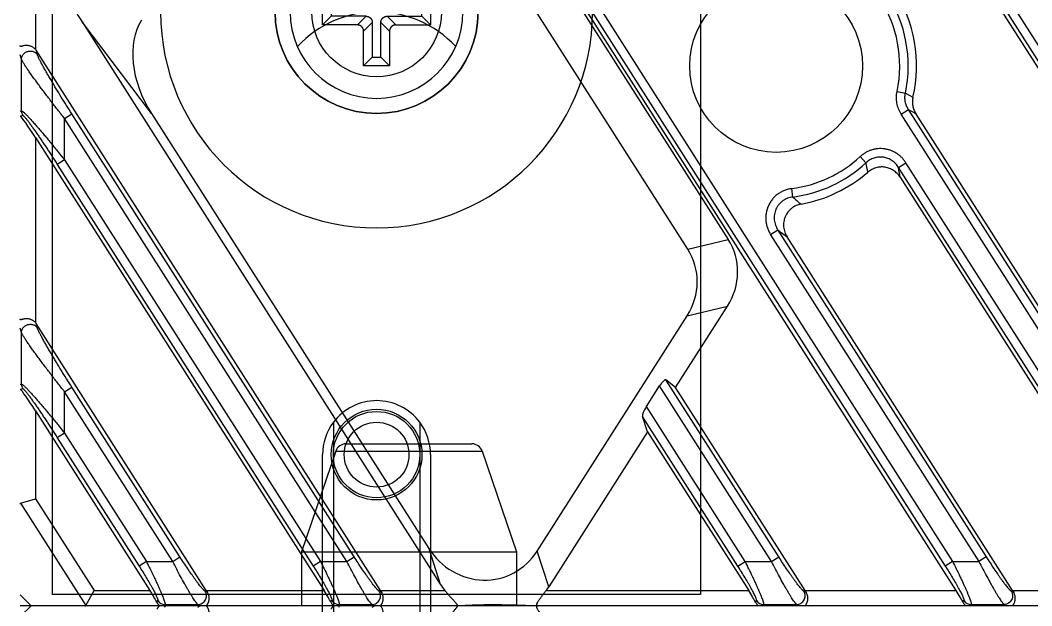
# Model space of a CAD drawing. Header units: millimetres. Extents: x 562 to 17351, y 2396 to 6995.
# Drawn here: x 14538.82 to 14585.65, y 5218.72 to 5245.84 of the extents above; entities that cross this region are included whole.
import ezdxf

# ---------------------------------------------------------------- set-up
doc = ezdxf.new("R2010")
doc.units = ezdxf.units.MM
doc.layers.add('02___PRT_ALL_AXES', color=7, linetype='Continuous')
doc.layers.add('_88746', color=7, linetype='Continuous')
doc.layers.add('1轮廓线', color=7, linetype='Continuous', lineweight=25)

# ---------------------------------------------------------------- blocks, each defined once
blk = doc.blocks.new('DTGCNV')
at = {"color": 7, "linetype": 'Continuous'}
for p, q in [((12731.228, 5017.358), (12729.643, 5012.697)), ((12731.228, 5017.358), (12738.009, 5017.358)), ((12731.701, 5017.697), (12737.535, 5017.697)), ((12738.009, 5017.358), (12739.593, 5012.697)), ((12729.643, 5012.697), (12729.643, 5010.197)), ((12729.643, 5012.697), (12739.593, 5012.697)), ((12739.593, 5012.697), (12739.593, 5010.197)), ((12717.118, 5010.197), (12716.618, 5009.697)), ((13316.618, 5010.197), (12716.618, 5010.197)), ((12723.29, 5010.197), (12723.323, 5010.138)), ((12724.846, 5010.138), (12724.954, 5010.197)), ((12731.353, 5010.197), (12731.385, 5010.138)), ((12732.909, 5010.138), (12733.017, 5010.197)), ((12721.029, 4764.649), (12779.162, 4673.397)), ((12778.659, 4674.535), (12722.643, 4762.462)), ((12778.995, 4674.749), (12722.979, 4762.676)), ((12759.954, 4673.397), (12717.318, 4740.322)), ((12718.334, 4739.076), (12759.451, 4674.535)), ((12718.67, 4739.29), (12759.787, 4674.749)), ((12734.845, 4712.508), (12749.396, 4689.667)), ((12717.318, 4710.171), (12717.318, 4698.471)), ((12747.523, 4689.22), (12736.731, 4706.161)), ((12722.704, 4695.492), (12719.48, 4699.738)), ((12719.48, 4699.738), (12736.07, 4673.698)), ((12733.297, 4673.397), (12717.353, 4698.425)), ((12717.412, 4698.222), (12717.353, 4698.425)), ((12716.677, 4698.008), (12716.618, 4698.21)), ((12716.677, 4695.616), (12716.677, 4698.008)), ((12757.218, 4696.515), (12757.604, 4696.434)), ((12757.604, 4696.434), (12757.956, 4696.255)), ((12716.618, 4695.599), (12716.677, 4695.616)), ((12718.67, 4695.268), (12719.006, 4695.482)), ((12732.078, 4674.963), (12719.006, 4695.482)), ((12722.704, 4695.492), (12735.535, 4675.352)), ((12757.411, 4695.47), (12757.747, 4695.684)), ((12770.948, 4674.963), (12757.747, 4695.684)), ((12772.167, 4673.397), (12758.09, 4695.493)), ((12716.74, 4695.402), (12716.631, 4695.371)), ((12731.742, 4674.749), (12718.67, 4695.268)), ((12718.67, 4693.352), (12718.67, 4695.268)), ((12770.612, 4674.749), (12757.411, 4695.47)), ((12717.318, 4694.384), (12730.688, 4673.397)), ((12717.318, 4694.384), (12717.318, 4685.816)), ((12718.67, 4693.352), (12718.334, 4693.138)), ((12718.67, 4693.352), (12730.521, 4674.749)), ((12755.778, 4693.212), (12755.51, 4693.501)), ((12757.292, 4692.999), (12757.628, 4693.214)), ((12769.391, 4674.749), (12757.628, 4693.214)), ((12718.334, 4693.138), (12730.185, 4674.535)), ((12769.055, 4674.535), (12757.292, 4692.999)), ((12757.355, 4692.552), (12769.558, 4673.397)), ((12752.393, 4691.629), (12752.343, 4692.02)), ((12751.701, 4690.099), (12751.365, 4689.884)), ((12751.365, 4689.884), (12761.008, 4674.749)), ((12751.701, 4690.099), (12761.344, 4674.963)), ((12747.523, 4689.22), (12749.396, 4689.667)), ((12762.563, 4673.397), (12752.123, 4689.784)), ((12740.554, 4675.23), (12747.496, 4686.126)), ((12746.967, 4682.802), (12749.369, 4686.573)), ((12747.496, 4686.126), (12749.369, 4686.573)), ((12725.234, 4673.397), (12717.353, 4685.769)), ((12717.412, 4685.566), (12717.353, 4685.769)), ((12716.677, 4685.352), (12716.618, 4685.555)), ((12716.677, 4682.96), (12716.677, 4685.352)), ((12716.618, 4682.943), (12716.677, 4682.96)), ((12745.613, 4681.923), (12746.223, 4682.881)), ((12751.404, 4674.749), (12746.223, 4682.881)), ((12751.74, 4674.963), (12746.517, 4683.161)), ((12746.967, 4682.802), (12746.517, 4683.161)), ((12716.74, 4682.746), (12716.631, 4682.715)), ((12718.67, 4682.612), (12719.006, 4682.826)), ((12723.679, 4674.749), (12718.67, 4682.612)), ((12718.67, 4680.696), (12718.67, 4682.612)), ((12724.015, 4674.963), (12719.006, 4682.826)), ((12752.958, 4673.397), (12746.967, 4682.802)), ((12750.183, 4674.749), (12745.613, 4681.923)), ((12717.318, 4681.728), (12722.626, 4673.397)), ((12717.318, 4681.728), (12717.318, 4677.643)), ((12749.847, 4674.535), (12745.434, 4681.461)), ((12745.663, 4680.755), (12745.434, 4681.461)), ((12718.67, 4680.696), (12718.334, 4680.482)), ((12718.67, 4680.696), (12722.459, 4674.749)), ((12745.663, 4680.755), (12741.089, 4673.576)), ((12745.663, 4680.755), (12750.35, 4673.397)), ((12718.334, 4680.482), (12722.123, 4674.535)), ((12716.635, 4677.443), (12717.318, 4677.643)), ((12716.635, 4677.443), (12719.662, 4672.714)), ((12717.318, 4677.643), (12720.035, 4673.397)), ((12735.535, 4675.352), (12736.07, 4673.698)), ((12723.679, 4674.749), (12724.015, 4674.963)), ((12731.742, 4674.749), (12732.078, 4674.963)), ((12741.089, 4673.576), (12740.554, 4675.23)), ((12751.404, 4674.749), (12751.74, 4674.963)), ((12761.344, 4674.963), (12761.008, 4674.749)), ((12722.459, 4674.749), (12722.123, 4674.535)), ((12722.459, 4674.749), (12723.679, 4674.749)), ((12730.521, 4674.749), (12730.185, 4674.535)), ((12730.521, 4674.749), (12731.742, 4674.749)), ((12749.847, 4674.535), (12750.183, 4674.749)), ((12750.183, 4674.749), (12751.404, 4674.749)), ((12759.787, 4674.749), (12759.451, 4674.535)), ((12759.787, 4674.749), (12761.008, 4674.749)), ((12716.618, 4673.197), (12717.118, 4672.697)), ((12719.662, 4672.714), (12720.035, 4673.397)), ((12720.035, 4673.397), (12722.626, 4673.397)), ((12725.291, 4673.309), (12725.182, 4673.369)), ((12725.234, 4673.397), (12730.688, 4673.397)), ((12733.353, 4673.309), (12733.245, 4673.369)), ((12733.297, 4673.397), (12736.286, 4673.397)), ((12740.966, 4673.397), (12750.35, 4673.397)), ((12753.015, 4673.309), (12752.907, 4673.369)), ((12752.958, 4673.397), (12759.954, 4673.397)), ((12762.511, 4673.369), (12762.619, 4673.309)), ((12762.563, 4673.397), (12769.558, 4673.397)), ((13316.618, 4672.697), (12717.118, 4672.697)), ((12722.942, 4672.86), (12722.987, 4672.941)), ((12723.323, 4672.756), (12723.29, 4672.697)), ((12723.323, 4672.756), (12724.846, 4672.756)), ((12724.954, 4672.697), (12724.846, 4672.756)), ((12731.005, 4672.86), (12731.049, 4672.941)), ((12731.385, 4672.756), (12731.353, 4672.697)), ((12731.385, 4672.756), (12732.909, 4672.756)), ((12733.017, 4672.697), (12732.909, 4672.756)), ((12750.666, 4672.86), (12750.711, 4672.941)), ((12751.015, 4672.697), (12751.047, 4672.756)), ((12751.047, 4672.756), (12752.571, 4672.756)), ((12752.678, 4672.697), (12752.571, 4672.756)), ((12760.27, 4672.86), (12760.315, 4672.941)), ((12760.651, 4672.756), (12760.619, 4672.697)), ((12760.651, 4672.756), (12762.175, 4672.756)), ((12762.175, 4672.756), (12762.282, 4672.697))]:
    blk.add_line(p, q, dxfattribs=at)
for centre, radius in [((12733.118, 4700.197), 3), ((12751.618, 4697.697), 4)]:
    blk.add_circle(centre, radius, dxfattribs=at)
for centre, radius, start, end in [((12731.701, 5017.197), 0.5, 90, 161.222), ((12737.535, 5017.197), 0.5, 18.778, 90), ((12751.618, 4697.697), 6.5, 347.1762, 77.8238), ((12751.618, 4697.697), 6.117, 348.0813, 76.9187), ((12751.618, 4697.697), 5.724, 348.0813, 76.9187), ((12717.079, 4695.617), 0.402, 180.1282, 212.3718), ((12820.941, 4808.701), 129.484, 240.7876, 240.96151), ((12751.618, 4697.697), 5.724, 277.2711, 312.8427), ((12751.618, 4697.697), 6.117, 277.2711, 312.8427), ((12723.112, 4686.136), 33.424, 11.4647, 12.2218), ((12751.618, 4697.697), 6.5, 280.2225, 310.8374), ((12700.389, 4684.674), 57.508, 7.87375, 8.32419), ((12770.213, 4711.82), 26.931, 228.5679, 229.6355), ((12774.795, 4720.612), 38.267, 232.8809, 233.6693), ((12717.079, 4682.961), 0.402, 180.1282, 212.3718), ((12723.324, 4673.158), 0.402, 212.7568, 269.7432), ((12731.387, 4673.158), 0.402, 212.7568, 269.7432), ((12751.049, 4673.158), 0.402, 212.7568, 269.7432), ((12760.653, 4673.158), 0.402, 212.7568, 269.7432)]:
    blk.add_arc(centre, radius, start, end, dxfattribs=at)
for centre, major_axis, ratio, start_param, end_param in [((12719.184, 5009.497), (0.468, 0.695), 0.186347, -0.096093, 0.124846), ((12722.169, 4701.122), (-2.652, 3.493), 0.684108, 0.247768, 1.451017), ((12725.393, 4696.876), (-2.652, 3.493), 0.684108, 0.247768, 1.451017), ((12717.02, 4698.2), (-0.117, 0.402), 0.954439, -1.274405, -1.134443), ((12717.318, 4694.27), (-0.698, 1.104), 0.046753, -1.496981, -0.118001), ((12746.634, 4688.061), (3.127, 0.746), 0.933182, -0.766803, 0.312299), ((12744.761, 4687.614), (3.127, 0.746), 0.933182, -0.766803, 0.312299), ((12717.02, 4685.544), (-0.117, 0.402), 0.954439, -1.274405, -1.134443), ((12746.286, 4682.781), (0.228, 0.381), 0.239582, -0.032395, 1.451135), ((12717.318, 4681.614), (-0.698, 1.104), 0.046753, -1.496981, -0.118001), ((12745.676, 4681.823), (0.228, 0.381), 0.239582, 1.451135, 2.934665), ((12717.318, 4676.312), (-0.687, 1.129), 0.116833, -0.03135, 0.189589), ((12738.027, 4677.044), (0.977, -3.022), 0.944553, -1.302149, 0.662888), ((12738.562, 4675.39), (-0.977, 3.022), 0.944553, -4.443741, -4.326562), ((12738.562, 4675.39), (-0.977, 3.022), 0.944553, -2.54964, -2.478705), ((12722.553, 4673.397), (-0.449, 0.699), 0.073624, -2.493847, -1.618026), ((12725.307, 4673.397), (-0.449, 0.699), 0.073624, 1.523567, 1.649478), ((12730.616, 4673.397), (-0.449, 0.699), 0.073624, -2.493847, -1.618026), ((12733.37, 4673.397), (-0.449, 0.699), 0.073624, 1.523567, 1.649478), ((12750.277, 4673.397), (-0.449, 0.699), 0.073624, -2.493847, -1.618026), ((12753.031, 4673.397), (-0.449, 0.699), 0.073624, 1.523567, 1.649478), ((12759.881, 4673.397), (-0.449, 0.699), 0.073624, -2.493847, -1.618026), ((12762.635, 4673.397), (-0.449, 0.699), 0.073624, 1.523567, 1.649478), ((12719.184, 4673.397), (-0.468, 0.695), 0.186347, -3.266439, -3.0455), ((12739.508, 4672.466), (3.18, -0.087), 0.080959, 1.345204, 2.446687)]:
    blk.add_ellipse(centre, major_axis=major_axis, ratio=ratio, start_param=start_param, end_param=end_param, dxfattribs=at)
for points, knots in [([(12723.044, 5010.197), (12723.045, 5010.197), (12723.047, 5010.197), (12723.049, 5010.197), (12723.051, 5010.196), (12723.052, 5010.194), (12723.052, 5010.191), (12723.051, 5010.189), (12723.049, 5010.185), (12723.045, 5010.179), (12723.04, 5010.172), (12723.032, 5010.163), (12723.024, 5010.153), (12723.014, 5010.142), (12723.001, 5010.126), (12722.983, 5010.102), (12722.962, 5010.07), (12722.948, 5010.047), (12722.942, 5010.035)], [0, 0, 0, 0, 0.012996, 0.023691, 0.032499, 0.040267, 0.057606, 0.069409, 0.083767, 0.120475, 0.167471, 0.223673, 0.287908, 0.359194, 0.436597, 0.607104, 0.795683, 1, 1, 1, 1]), ([(12725.291, 5009.585), (12725.302, 5009.603), (12725.323, 5009.64), (12725.346, 5009.699), (12725.36, 5009.759), (12725.367, 5009.818), (12725.367, 5009.874), (12725.361, 5009.927), (12725.351, 5009.975), (12725.338, 5010.02), (12725.323, 5010.059), (12725.309, 5010.089), (12725.297, 5010.111), (12725.289, 5010.125), (12725.282, 5010.138), (12725.275, 5010.15), (12725.269, 5010.161), (12725.264, 5010.17), (12725.261, 5010.177), (12725.26, 5010.182), (12725.26, 5010.186), (12725.261, 5010.19), (12725.263, 5010.193), (12725.265, 5010.195), (12725.268, 5010.196), (12725.273, 5010.197), (12725.277, 5010.197), (12725.28, 5010.197)], [0, 0, 0, 0, 0.097065, 0.192515, 0.285324, 0.374606, 0.459616, 0.539864, 0.615058, 0.684982, 0.749399, 0.807935, 0.834791, 0.859873, 0.883022, 0.904001, 0.922558, 0.93844, 0.951423, 0.956829, 0.961578, 0.96963, 0.973476, 0.977585, 0.982189, 0.987423, 1, 1, 1, 1]), ([(12731.107, 5010.197), (12731.108, 5010.197), (12731.11, 5010.197), (12731.112, 5010.197), (12731.113, 5010.196), (12731.115, 5010.194), (12731.115, 5010.191), (12731.114, 5010.189), (12731.112, 5010.185), (12731.108, 5010.179), (12731.102, 5010.172), (12731.095, 5010.163), (12731.086, 5010.153), (12731.077, 5010.142), (12731.063, 5010.126), (12731.045, 5010.102), (12731.024, 5010.07), (12731.011, 5010.047), (12731.005, 5010.035)], [0, 0, 0, 0, 0.012997, 0.023693, 0.032502, 0.040269, 0.057607, 0.069406, 0.083763, 0.120473, 0.16747, 0.223668, 0.287904, 0.359192, 0.436594, 0.607104, 0.795683, 1, 1, 1, 1]), ([(12733.353, 5009.585), (12733.365, 5009.603), (12733.386, 5009.64), (12733.408, 5009.699), (12733.423, 5009.759), (12733.429, 5009.818), (12733.429, 5009.874), (12733.424, 5009.927), (12733.414, 5009.975), (12733.401, 5010.02), (12733.386, 5010.059), (12733.371, 5010.089), (12733.36, 5010.111), (12733.352, 5010.125), (12733.344, 5010.138), (12733.337, 5010.15), (12733.332, 5010.161), (12733.327, 5010.17), (12733.324, 5010.177), (12733.323, 5010.182), (12733.323, 5010.186), (12733.324, 5010.19), (12733.326, 5010.193), (12733.328, 5010.195), (12733.331, 5010.196), (12733.336, 5010.197), (12733.34, 5010.197), (12733.342, 5010.197)], [0, 0, 0, 0, 0.097065, 0.192515, 0.285324, 0.374606, 0.459616, 0.539864, 0.615058, 0.684982, 0.749399, 0.807935, 0.834791, 0.859873, 0.883022, 0.904001, 0.922558, 0.93844, 0.951423, 0.956829, 0.961578, 0.96963, 0.973476, 0.977585, 0.982189, 0.987423, 1, 1, 1, 1]), ([(12736.824, 5010.197), (12736.828, 5010.197), (12736.834, 5010.197), (12736.841, 5010.194), (12736.845, 5010.191), (12736.849, 5010.186), (12736.85, 5010.181), (12736.85, 5010.175), (12736.849, 5010.167), (12736.846, 5010.156), (12736.839, 5010.142), (12736.83, 5010.126), (12736.818, 5010.109), (12736.799, 5010.082), (12736.77, 5010.047), (12736.731, 5010.002), (12736.687, 5009.953), (12736.641, 5009.902), (12736.592, 5009.849), (12736.542, 5009.794), (12736.473, 5009.718), (12736.387, 5009.62), (12736.319, 5009.539), (12736.286, 5009.497)], [0, 0, 0, 0, 0.011112, 0.020255, 0.024391, 0.028473, 0.037279, 0.042422, 0.048212, 0.061978, 0.078873, 0.098855, 0.121745, 0.147283, 0.20515, 0.270312, 0.341022, 0.415964, 0.494162, 0.574906, 0.657633, 0.827281, 1, 1, 1, 1]), ([(12740.966, 5009.497), (12740.936, 5009.538), (12740.89, 5009.599), (12740.828, 5009.68), (12740.783, 5009.739), (12740.739, 5009.797), (12740.697, 5009.854), (12740.657, 5009.908), (12740.621, 5009.961), (12740.589, 5010.01), (12740.567, 5010.05), (12740.553, 5010.079), (12740.545, 5010.099), (12740.54, 5010.118), (12740.537, 5010.135), (12740.537, 5010.15), (12740.539, 5010.163), (12740.545, 5010.174), (12740.553, 5010.183), (12740.564, 5010.19), (12740.577, 5010.194), (12740.591, 5010.197), (12740.602, 5010.197), (12740.607, 5010.197)], [0, 0, 0, 0, 0.17407, 0.260019, 0.344627, 0.427386, 0.507674, 0.584703, 0.657485, 0.724708, 0.784754, 0.811543, 0.835902, 0.857707, 0.87695, 0.893816, 0.908746, 0.922466, 0.93588, 0.949853, 0.965006, 0.981682, 1, 1, 1, 1]), ([(12717.318, 4698.471), (12717.303, 4698.49), (12717.269, 4698.524), (12717.21, 4698.567), (12717.147, 4698.6), (12717.082, 4698.624), (12717.017, 4698.639), (12716.954, 4698.646), (12716.895, 4698.647), (12716.84, 4698.643), (12716.797, 4698.636), (12716.766, 4698.629), (12716.739, 4698.622), (12716.714, 4698.615), (12716.69, 4698.608), (12716.676, 4698.603), (12716.662, 4698.6), (12716.651, 4698.598), (12716.64, 4698.598), (12716.632, 4698.601), (12716.625, 4698.607), (12716.621, 4698.616), (12716.619, 4698.628), (12716.618, 4698.636), (12716.618, 4698.641)], [0, 0, 0, 0, 0.092092, 0.18383, 0.274482, 0.363041, 0.448376, 0.529457, 0.605459, 0.675766, 0.739913, 0.769539, 0.797439, 0.847676, 0.869774, 0.889641, 0.907107, 0.922074, 0.934647, 0.945489, 0.956057, 0.968087, 0.982675, 1, 1, 1, 1]), ([(12716.677, 4698.008), (12716.678, 4698.028), (12716.682, 4698.069), (12716.699, 4698.129), (12716.725, 4698.185), (12716.76, 4698.237), (12716.803, 4698.283), (12716.853, 4698.322), (12716.909, 4698.354), (12716.968, 4698.376), (12717.031, 4698.389), (12717.095, 4698.393), (12717.158, 4698.387), (12717.219, 4698.371), (12717.276, 4698.346), (12717.329, 4698.312), (12717.375, 4698.271), (12717.4, 4698.239), (12717.412, 4698.222)], [0, 0, 0, 0, 0.061113, 0.122614, 0.184534, 0.246921, 0.309743, 0.372936, 0.436398, 0.5, 0.563602, 0.627064, 0.690257, 0.753079, 0.815466, 0.877386, 0.938887, 1, 1, 1, 1]), ([(12718.67, 4695.268), (12718.563, 4695.402), (12718.353, 4695.668), (12718.043, 4696.068), (12717.791, 4696.398), (12717.595, 4696.658), (12717.455, 4696.847), (12717.319, 4697.032), (12717.19, 4697.211), (12717.069, 4697.381), (12716.959, 4697.541), (12716.875, 4697.667), (12716.815, 4697.76), (12716.776, 4697.822), (12716.743, 4697.878), (12716.715, 4697.928), (12716.696, 4697.965), (12716.684, 4697.991), (12716.679, 4698.003), (12716.677, 4698.008)], [0, 0, 0, 0, 0.151037, 0.300586, 0.447016, 0.518439, 0.588237, 0.655992, 0.721178, 0.783101, 0.840848, 0.893205, 0.916879, 0.938573, 0.958018, 0.974928, 0.989013, 0.994909, 1, 1, 1, 1]), ([(12719.006, 4695.482), (12718.923, 4695.612), (12718.76, 4695.87), (12718.519, 4696.257), (12718.323, 4696.578), (12718.17, 4696.832), (12718.059, 4697.019), (12717.951, 4697.203), (12717.847, 4697.382), (12717.748, 4697.555), (12717.657, 4697.72), (12717.586, 4697.851), (12717.535, 4697.949), (12717.501, 4698.017), (12717.471, 4698.078), (12717.446, 4698.133), (12717.428, 4698.175), (12717.418, 4698.203), (12717.414, 4698.216), (12717.412, 4698.222)], [0, 0, 0, 0, 0.145071, 0.289149, 0.431131, 0.500908, 0.569567, 0.636803, 0.702211, 0.76523, 0.825074, 0.880596, 0.906233, 0.930094, 0.951832, 0.971044, 0.987264, 0.994099, 1, 1, 1, 1]), ([(12757.411, 4695.47), (12757.362, 4695.547), (12757.279, 4695.709), (12757.203, 4695.972), (12757.18, 4696.245), (12757.2, 4696.427), (12757.218, 4696.515)], [0, 0, 0, 0, 0.249995, 0.499975, 0.749972, 1, 1, 1, 1]), ([(12757.747, 4695.684), (12757.712, 4695.739), (12757.651, 4695.855), (12757.595, 4696.044), (12757.577, 4696.24), (12757.591, 4696.37), (12757.604, 4696.434)], [0, 0, 0, 0, 0.249831, 0.499758, 0.749814, 1, 1, 1, 1]), ([(12757.956, 4696.255), (12757.942, 4696.19), (12757.925, 4696.058), (12757.94, 4695.859), (12757.994, 4695.667), (12758.055, 4695.549), (12758.09, 4695.493)], [0, 0, 0, 0, 0.249996, 0.499988, 0.749985, 1, 1, 1, 1]), ([(12716.677, 4695.616), (12716.679, 4695.617), (12716.684, 4695.617), (12716.692, 4695.614), (12716.702, 4695.609), (12716.713, 4695.603), (12716.727, 4695.594), (12716.747, 4695.578), (12716.777, 4695.553), (12716.817, 4695.517), (12716.862, 4695.474), (12716.911, 4695.425), (12716.964, 4695.37), (12717.021, 4695.31), (12717.102, 4695.223), (12717.209, 4695.105), (12717.342, 4694.954), (12717.481, 4694.794), (12717.624, 4694.627), (12717.77, 4694.454), (12717.918, 4694.277), (12718.068, 4694.096), (12718.218, 4693.913), (12718.419, 4693.665), (12718.57, 4693.478), (12718.67, 4693.352)], [0, 0, 0, 0, 0.002036, 0.004765, 0.008306, 0.012701, 0.017956, 0.024063, 0.038745, 0.05652, 0.077106, 0.100208, 0.125538, 0.152825, 0.181822, 0.244102, 0.310933, 0.381227, 0.454167, 0.529124, 0.605619, 0.683271, 0.76177, 0.840872, 1, 1, 1, 1]), ([(12716.618, 4695.369), (12716.618, 4695.37), (12716.618, 4695.371), (12716.619, 4695.373), (12716.62, 4695.375), (12716.622, 4695.375), (12716.624, 4695.375), (12716.626, 4695.374), (12716.628, 4695.373), (12716.63, 4695.371), (12716.631, 4695.371)], [0, 0, 0, 0, 0.134296, 0.239838, 0.325336, 0.408088, 0.50825, 0.637794, 0.80127, 1, 1, 1, 1]), ([(12716.74, 4695.402), (12716.741, 4695.403), (12716.745, 4695.402), (12716.749, 4695.401), (12716.754, 4695.398), (12716.762, 4695.393), (12716.773, 4695.385), (12716.785, 4695.374), (12716.799, 4695.361), (12716.814, 4695.345), (12716.836, 4695.32), (12716.867, 4695.284), (12716.907, 4695.235), (12716.95, 4695.18), (12716.996, 4695.121), (12717.044, 4695.056), (12717.112, 4694.964), (12717.199, 4694.842), (12717.307, 4694.689), (12717.418, 4694.529), (12717.53, 4694.364), (12717.644, 4694.195), (12717.759, 4694.023), (12717.874, 4693.849), (12717.989, 4693.673), (12718.143, 4693.436), (12718.257, 4693.258), (12718.334, 4693.138)], [0, 0, 0, 0, 0.001988, 0.003277, 0.004801, 0.008605, 0.013451, 0.019328, 0.026206, 0.034036, 0.042764, 0.062675, 0.085465, 0.110691, 0.137955, 0.166932, 0.197336, 0.261568, 0.329268, 0.399486, 0.471568, 0.545042, 0.619552, 0.694837, 0.77068, 0.84692, 1, 1, 1, 1]), ([(12757.628, 4693.214), (12757.6, 4693.256), (12757.541, 4693.339), (12757.44, 4693.453), (12757.327, 4693.556), (12757.204, 4693.646), (12757.071, 4693.723), (12756.932, 4693.784), (12756.786, 4693.83), (12756.636, 4693.859), (12756.484, 4693.872), (12756.331, 4693.867), (12756.18, 4693.846), (12756.032, 4693.808), (12755.889, 4693.754), (12755.753, 4693.684), (12755.626, 4693.6), (12755.547, 4693.535), (12755.51, 4693.501)], [0, 0, 0, 0, 0.062497, 0.125003, 0.187501, 0.250001, 0.312501, 0.375, 0.437499, 0.499998, 0.562496, 0.624995, 0.687494, 0.749993, 0.812493, 0.874992, 0.937501, 1, 1, 1, 1]), ([(12757.292, 4692.999), (12757.253, 4693.061), (12757.163, 4693.177), (12757.022, 4693.294), (12756.897, 4693.368), (12756.797, 4693.414), (12756.693, 4693.448), (12756.585, 4693.47), (12756.476, 4693.48), (12756.366, 4693.477), (12756.258, 4693.462), (12756.151, 4693.435), (12756.049, 4693.395), (12755.952, 4693.345), (12755.86, 4693.284), (12755.805, 4693.237), (12755.778, 4693.212)], [0, 0, 0, 0, 0.124684, 0.249432, 0.311928, 0.374444, 0.436979, 0.49953, 0.562094, 0.624665, 0.687241, 0.749813, 0.81238, 0.874933, 0.937481, 1, 1, 1, 1]), ([(12757.355, 4692.552), (12757.317, 4692.612), (12757.228, 4692.724), (12757.063, 4692.861), (12756.872, 4692.96), (12756.665, 4693.016), (12756.451, 4693.026), (12756.239, 4692.989), (12756.04, 4692.908), (12755.922, 4692.826), (12755.869, 4692.78)], [0, 0, 0, 0, 0.125015, 0.250019, 0.37502, 0.500016, 0.62501, 0.750003, 0.874997, 1, 1, 1, 1]), ([(12752.343, 4692.02), (12752.285, 4692.012), (12752.17, 4691.99), (12752.003, 4691.936), (12751.844, 4691.862), (12751.695, 4691.767), (12751.56, 4691.655), (12751.441, 4691.526), (12751.339, 4691.383), (12751.257, 4691.228), (12751.195, 4691.063), (12751.154, 4690.892), (12751.136, 4690.718), (12751.139, 4690.542), (12751.164, 4690.368), (12751.211, 4690.199), (12751.277, 4690.036), (12751.334, 4689.934), (12751.365, 4689.884)], [0, 0, 0, 0, 0.062499, 0.124999, 0.187498, 0.249996, 0.312494, 0.374992, 0.437489, 0.499987, 0.562486, 0.624984, 0.687484, 0.749984, 0.812486, 0.874987, 0.937496, 1, 1, 1, 1]), ([(12752.393, 4691.629), (12752.351, 4691.624), (12752.268, 4691.609), (12752.147, 4691.572), (12752.032, 4691.519), (12751.925, 4691.452), (12751.827, 4691.372), (12751.741, 4691.279), (12751.668, 4691.176), (12751.61, 4691.063), (12751.567, 4690.944), (12751.539, 4690.821), (12751.528, 4690.695), (12751.533, 4690.569), (12751.553, 4690.444), (12751.588, 4690.323), (12751.637, 4690.207), (12751.678, 4690.134), (12751.701, 4690.099)], [0, 0, 0, 0, 0.062458, 0.12495, 0.187471, 0.250018, 0.312584, 0.375161, 0.43774, 0.500313, 0.56287, 0.625405, 0.687911, 0.750387, 0.812832, 0.875244, 0.937637, 1, 1, 1, 1]), ([(12752.772, 4691.301), (12752.732, 4691.293), (12752.653, 4691.274), (12752.538, 4691.231), (12752.43, 4691.174), (12752.33, 4691.104), (12752.239, 4691.023), (12752.159, 4690.93), (12752.091, 4690.828), (12752.037, 4690.719), (12751.996, 4690.604), (12751.971, 4690.484), (12751.96, 4690.363), (12751.964, 4690.24), (12751.982, 4690.12), (12752.015, 4690.002), (12752.062, 4689.889), (12752.102, 4689.818), (12752.123, 4689.784)], [0, 0, 0, 0, 0.062495, 0.125002, 0.187499, 0.249998, 0.312497, 0.374997, 0.437497, 0.499996, 0.562495, 0.624995, 0.687496, 0.749997, 0.812498, 0.874995, 0.937504, 1, 1, 1, 1]), ([(12717.318, 4685.816), (12717.303, 4685.834), (12717.269, 4685.868), (12717.21, 4685.911), (12717.147, 4685.944), (12717.082, 4685.968), (12717.017, 4685.983), (12716.954, 4685.991), (12716.895, 4685.991), (12716.84, 4685.987), (12716.797, 4685.98), (12716.766, 4685.973), (12716.739, 4685.966), (12716.714, 4685.959), (12716.69, 4685.952), (12716.676, 4685.948), (12716.662, 4685.944), (12716.651, 4685.942), (12716.64, 4685.943), (12716.632, 4685.945), (12716.625, 4685.951), (12716.621, 4685.96), (12716.619, 4685.972), (12716.618, 4685.98), (12716.618, 4685.985)], [0, 0, 0, 0, 0.092092, 0.18383, 0.274482, 0.363041, 0.448376, 0.529457, 0.605459, 0.675766, 0.739913, 0.769539, 0.797439, 0.847676, 0.869774, 0.889641, 0.907107, 0.922074, 0.934647, 0.945489, 0.956057, 0.968087, 0.982675, 1, 1, 1, 1]), ([(12716.677, 4685.352), (12716.678, 4685.372), (12716.682, 4685.413), (12716.699, 4685.473), (12716.725, 4685.529), (12716.76, 4685.581), (12716.803, 4685.627), (12716.853, 4685.667), (12716.909, 4685.698), (12716.968, 4685.72), (12717.031, 4685.733), (12717.095, 4685.737), (12717.158, 4685.731), (12717.219, 4685.715), (12717.276, 4685.69), (12717.329, 4685.656), (12717.375, 4685.615), (12717.4, 4685.583), (12717.412, 4685.566)], [0, 0, 0, 0, 0.061113, 0.122614, 0.184534, 0.246921, 0.309743, 0.372936, 0.436398, 0.5, 0.563602, 0.627064, 0.690257, 0.753079, 0.815466, 0.877386, 0.938887, 1, 1, 1, 1]), ([(12718.67, 4682.612), (12718.563, 4682.746), (12718.353, 4683.013), (12718.043, 4683.412), (12717.791, 4683.742), (12717.595, 4684.002), (12717.455, 4684.191), (12717.319, 4684.376), (12717.19, 4684.555), (12717.069, 4684.725), (12716.959, 4684.885), (12716.875, 4685.011), (12716.815, 4685.104), (12716.776, 4685.166), (12716.743, 4685.223), (12716.715, 4685.272), (12716.696, 4685.309), (12716.684, 4685.335), (12716.679, 4685.347), (12716.677, 4685.352)], [0, 0, 0, 0, 0.151037, 0.300586, 0.447016, 0.518439, 0.588237, 0.655992, 0.721178, 0.783101, 0.840848, 0.893205, 0.916879, 0.938573, 0.958018, 0.974928, 0.989013, 0.994909, 1, 1, 1, 1]), ([(12719.006, 4682.826), (12718.923, 4682.956), (12718.76, 4683.214), (12718.519, 4683.601), (12718.323, 4683.923), (12718.17, 4684.177), (12718.059, 4684.363), (12717.951, 4684.547), (12717.847, 4684.726), (12717.748, 4684.899), (12717.657, 4685.064), (12717.586, 4685.195), (12717.535, 4685.294), (12717.501, 4685.361), (12717.471, 4685.422), (12717.446, 4685.477), (12717.428, 4685.519), (12717.418, 4685.547), (12717.414, 4685.56), (12717.412, 4685.566)], [0, 0, 0, 0, 0.145071, 0.289149, 0.431131, 0.500908, 0.569567, 0.636803, 0.702211, 0.76523, 0.825074, 0.880596, 0.906233, 0.930094, 0.951832, 0.971044, 0.987264, 0.994099, 1, 1, 1, 1]), ([(12716.677, 4682.96), (12716.679, 4682.961), (12716.684, 4682.961), (12716.692, 4682.958), (12716.702, 4682.954), (12716.713, 4682.947), (12716.727, 4682.938), (12716.747, 4682.922), (12716.777, 4682.897), (12716.817, 4682.861), (12716.862, 4682.818), (12716.911, 4682.769), (12716.964, 4682.714), (12717.021, 4682.654), (12717.102, 4682.567), (12717.209, 4682.449), (12717.342, 4682.298), (12717.481, 4682.138), (12717.624, 4681.971), (12717.77, 4681.798), (12717.918, 4681.621), (12718.068, 4681.44), (12718.218, 4681.257), (12718.419, 4681.009), (12718.57, 4680.822), (12718.67, 4680.696)], [0, 0, 0, 0, 0.002036, 0.004765, 0.008306, 0.012701, 0.017956, 0.024063, 0.038745, 0.05652, 0.077106, 0.100208, 0.125538, 0.152825, 0.181822, 0.244102, 0.310933, 0.381227, 0.454167, 0.529124, 0.605619, 0.683271, 0.76177, 0.840872, 1, 1, 1, 1]), ([(12716.618, 4682.713), (12716.618, 4682.714), (12716.618, 4682.715), (12716.619, 4682.717), (12716.62, 4682.719), (12716.622, 4682.719), (12716.624, 4682.719), (12716.626, 4682.718), (12716.628, 4682.717), (12716.63, 4682.715), (12716.631, 4682.715)], [0, 0, 0, 0, 0.134296, 0.239838, 0.325336, 0.408088, 0.50825, 0.637794, 0.80127, 1, 1, 1, 1]), ([(12716.74, 4682.746), (12716.741, 4682.747), (12716.745, 4682.747), (12716.749, 4682.745), (12716.754, 4682.743), (12716.762, 4682.737), (12716.773, 4682.729), (12716.785, 4682.718), (12716.799, 4682.705), (12716.814, 4682.689), (12716.836, 4682.664), (12716.867, 4682.628), (12716.907, 4682.579), (12716.95, 4682.525), (12716.996, 4682.465), (12717.044, 4682.4), (12717.112, 4682.308), (12717.199, 4682.186), (12717.307, 4682.033), (12717.418, 4681.873), (12717.53, 4681.708), (12717.644, 4681.539), (12717.759, 4681.368), (12717.874, 4681.193), (12717.989, 4681.017), (12718.143, 4680.78), (12718.257, 4680.602), (12718.334, 4680.482)], [0, 0, 0, 0, 0.001988, 0.003277, 0.004801, 0.008605, 0.013451, 0.019328, 0.026206, 0.034036, 0.042764, 0.062675, 0.085465, 0.110691, 0.137955, 0.166932, 0.197336, 0.261568, 0.329268, 0.399486, 0.471568, 0.545042, 0.619552, 0.694837, 0.77068, 0.84692, 1, 1, 1, 1]), ([(12725.182, 4673.369), (12725.177, 4673.372), (12725.167, 4673.379), (12725.15, 4673.392), (12725.131, 4673.41), (12725.109, 4673.431), (12725.086, 4673.455), (12725.05, 4673.495), (12725.001, 4673.553), (12724.938, 4673.631), (12724.868, 4673.72), (12724.794, 4673.818), (12724.716, 4673.925), (12724.634, 4674.039), (12724.519, 4674.202), (12724.372, 4674.417), (12724.194, 4674.686), (12724.075, 4674.87), (12724.015, 4674.963)], [0, 0, 0, 0, 0.008615, 0.019455, 0.032505, 0.047714, 0.065009, 0.084305, 0.128526, 0.179599, 0.236742, 0.299202, 0.366274, 0.437309, 0.511707, 0.668418, 0.832402, 1, 1, 1, 1]), ([(12733.245, 4673.369), (12733.24, 4673.372), (12733.229, 4673.379), (12733.213, 4673.392), (12733.194, 4673.41), (12733.172, 4673.431), (12733.149, 4673.455), (12733.113, 4673.495), (12733.064, 4673.553), (12733, 4673.631), (12732.931, 4673.72), (12732.857, 4673.818), (12732.779, 4673.925), (12732.697, 4674.039), (12732.582, 4674.202), (12732.435, 4674.417), (12732.256, 4674.686), (12732.138, 4674.87), (12732.078, 4674.963)], [0, 0, 0, 0, 0.008615, 0.019455, 0.032505, 0.047714, 0.065009, 0.084305, 0.128526, 0.179599, 0.236742, 0.299202, 0.366274, 0.437309, 0.511707, 0.668418, 0.832402, 1, 1, 1, 1]), ([(12752.907, 4673.369), (12752.902, 4673.372), (12752.891, 4673.379), (12752.874, 4673.392), (12752.855, 4673.41), (12752.834, 4673.431), (12752.81, 4673.455), (12752.774, 4673.495), (12752.725, 4673.553), (12752.662, 4673.631), (12752.593, 4673.72), (12752.519, 4673.818), (12752.44, 4673.925), (12752.359, 4674.039), (12752.244, 4674.202), (12752.096, 4674.417), (12751.918, 4674.686), (12751.799, 4674.87), (12751.74, 4674.963)], [0, 0, 0, 0, 0.008615, 0.019455, 0.032505, 0.047714, 0.065009, 0.084305, 0.128526, 0.179599, 0.236742, 0.299202, 0.366274, 0.437309, 0.511707, 0.668418, 0.832402, 1, 1, 1, 1]), ([(12761.344, 4674.963), (12761.403, 4674.87), (12761.522, 4674.686), (12761.7, 4674.417), (12761.848, 4674.202), (12761.963, 4674.039), (12762.044, 4673.925), (12762.123, 4673.818), (12762.197, 4673.72), (12762.266, 4673.631), (12762.329, 4673.553), (12762.378, 4673.495), (12762.414, 4673.455), (12762.438, 4673.431), (12762.459, 4673.41), (12762.478, 4673.392), (12762.495, 4673.379), (12762.506, 4673.372), (12762.511, 4673.369)], [0, 0, 0, 0, 0.1676, 0.331584, 0.488296, 0.562693, 0.633727, 0.700799, 0.763258, 0.8204, 0.871473, 0.915693, 0.93499, 0.952285, 0.967494, 0.980544, 0.991384, 1, 1, 1, 1]), ([(12722.123, 4674.535), (12722.18, 4674.445), (12722.292, 4674.266), (12722.454, 4674.001), (12722.581, 4673.785), (12722.676, 4673.62), (12722.741, 4673.504), (12722.8, 4673.395), (12722.852, 4673.295), (12722.897, 4673.204), (12722.929, 4673.135), (12722.95, 4673.086), (12722.963, 4673.055), (12722.973, 4673.026), (12722.981, 4673.002), (12722.986, 4672.981), (12722.989, 4672.966), (12722.99, 4672.956), (12722.989, 4672.949), (12722.988, 4672.943), (12722.987, 4672.941)], [0, 0, 0, 0, 0.175673, 0.347519, 0.511196, 0.588381, 0.661487, 0.7297, 0.792145, 0.847915, 0.896102, 0.917087, 0.935869, 0.952372, 0.966531, 0.978313, 0.987727, 0.991571, 0.994868, 1, 1, 1, 1]), ([(12722.459, 4674.749), (12722.518, 4674.633), (12722.633, 4674.404), (12722.772, 4674.119), (12722.877, 4673.897), (12722.952, 4673.738), (12723.021, 4673.585), (12723.085, 4673.441), (12723.143, 4673.307), (12723.194, 4673.183), (12723.238, 4673.073), (12723.273, 4672.978), (12723.296, 4672.907), (12723.31, 4672.859), (12723.318, 4672.83), (12723.323, 4672.805), (12723.325, 4672.784), (12723.326, 4672.77), (12723.324, 4672.761), (12723.323, 4672.758), (12723.323, 4672.756)], [0, 0, 0, 0, 0.17863, 0.352747, 0.436605, 0.51745, 0.594578, 0.667244, 0.734677, 0.796087, 0.850691, 0.897742, 0.936571, 0.952732, 0.966652, 0.978305, 0.98769, 0.994858, 0.997662, 1, 1, 1, 1]), ([(12724.846, 4672.756), (12724.841, 4672.76), (12724.831, 4672.768), (12724.815, 4672.784), (12724.797, 4672.805), (12724.776, 4672.83), (12724.753, 4672.86), (12724.718, 4672.908), (12724.671, 4672.977), (12724.609, 4673.073), (12724.541, 4673.182), (12724.467, 4673.303), (12724.389, 4673.436), (12724.307, 4673.578), (12724.191, 4673.784), (12724.042, 4674.056), (12723.86, 4674.397), (12723.74, 4674.63), (12723.679, 4674.749)], [0, 0, 0, 0, 0.007664, 0.017477, 0.029447, 0.043543, 0.059716, 0.077906, 0.120046, 0.169342, 0.22513, 0.286734, 0.353486, 0.424739, 0.49987, 0.659399, 0.827544, 1, 1, 1, 1]), ([(12730.185, 4674.535), (12730.243, 4674.445), (12730.355, 4674.266), (12730.517, 4674.001), (12730.644, 4673.785), (12730.739, 4673.62), (12730.803, 4673.504), (12730.862, 4673.395), (12730.915, 4673.295), (12730.96, 4673.204), (12730.992, 4673.135), (12731.013, 4673.086), (12731.025, 4673.055), (12731.036, 4673.026), (12731.044, 4673.002), (12731.049, 4672.981), (12731.052, 4672.966), (12731.052, 4672.956), (12731.052, 4672.949), (12731.051, 4672.943), (12731.049, 4672.941)], [0, 0, 0, 0, 0.175673, 0.347519, 0.511196, 0.588381, 0.661487, 0.7297, 0.792145, 0.847915, 0.896102, 0.917087, 0.935869, 0.952372, 0.966531, 0.978313, 0.987727, 0.991571, 0.994868, 1, 1, 1, 1]), ([(12730.521, 4674.749), (12730.58, 4674.633), (12730.695, 4674.404), (12730.834, 4674.119), (12730.94, 4673.897), (12731.014, 4673.738), (12731.084, 4673.585), (12731.148, 4673.441), (12731.206, 4673.307), (12731.257, 4673.183), (12731.3, 4673.073), (12731.336, 4672.978), (12731.359, 4672.907), (12731.373, 4672.859), (12731.38, 4672.83), (12731.385, 4672.805), (12731.388, 4672.784), (12731.388, 4672.77), (12731.387, 4672.761), (12731.386, 4672.758), (12731.385, 4672.756)], [0, 0, 0, 0, 0.17863, 0.352747, 0.436605, 0.51745, 0.594578, 0.667244, 0.734677, 0.796087, 0.850691, 0.897742, 0.936571, 0.952732, 0.966652, 0.978305, 0.98769, 0.994858, 0.997662, 1, 1, 1, 1]), ([(12732.909, 4672.756), (12732.904, 4672.76), (12732.894, 4672.768), (12732.878, 4672.784), (12732.859, 4672.805), (12732.839, 4672.83), (12732.816, 4672.86), (12732.781, 4672.908), (12732.733, 4672.977), (12732.671, 4673.073), (12732.603, 4673.182), (12732.53, 4673.303), (12732.452, 4673.436), (12732.37, 4673.578), (12732.254, 4673.784), (12732.104, 4674.056), (12731.923, 4674.397), (12731.802, 4674.63), (12731.742, 4674.749)], [0, 0, 0, 0, 0.007664, 0.017477, 0.029447, 0.043543, 0.059716, 0.077906, 0.120046, 0.169342, 0.22513, 0.286734, 0.353486, 0.424739, 0.49987, 0.659399, 0.827544, 1, 1, 1, 1]), ([(12750.711, 4672.941), (12750.712, 4672.943), (12750.713, 4672.949), (12750.714, 4672.956), (12750.713, 4672.966), (12750.711, 4672.981), (12750.705, 4673.002), (12750.697, 4673.026), (12750.687, 4673.055), (12750.674, 4673.086), (12750.653, 4673.135), (12750.621, 4673.204), (12750.576, 4673.295), (12750.524, 4673.395), (12750.465, 4673.504), (12750.4, 4673.62), (12750.306, 4673.785), (12750.178, 4674.001), (12750.017, 4674.266), (12749.904, 4674.445), (12749.847, 4674.535)], [0, 0, 0, 0, 0.005131, 0.008428, 0.012271, 0.021684, 0.033464, 0.047622, 0.064124, 0.082905, 0.10389, 0.152077, 0.207846, 0.270293, 0.338506, 0.411613, 0.488798, 0.652475, 0.824325, 1, 1, 1, 1]), ([(12751.047, 4672.756), (12751.048, 4672.758), (12751.049, 4672.761), (12751.05, 4672.77), (12751.05, 4672.784), (12751.047, 4672.805), (12751.042, 4672.83), (12751.035, 4672.859), (12751.021, 4672.907), (12750.997, 4672.978), (12750.962, 4673.073), (12750.918, 4673.183), (12750.867, 4673.307), (12750.809, 4673.441), (12750.745, 4673.585), (12750.676, 4673.738), (12750.602, 4673.897), (12750.496, 4674.119), (12750.357, 4674.404), (12750.242, 4674.633), (12750.183, 4674.749)], [0, 0, 0, 0, 0.002337, 0.005141, 0.012309, 0.021692, 0.033343, 0.047262, 0.063422, 0.102249, 0.149298, 0.203902, 0.265312, 0.332745, 0.405412, 0.48254, 0.563386, 0.647245, 0.821366, 1, 1, 1, 1]), ([(12752.571, 4672.756), (12752.566, 4672.76), (12752.555, 4672.768), (12752.539, 4672.784), (12752.521, 4672.805), (12752.5, 4672.83), (12752.477, 4672.86), (12752.443, 4672.908), (12752.395, 4672.977), (12752.333, 4673.073), (12752.265, 4673.182), (12752.191, 4673.303), (12752.113, 4673.436), (12752.031, 4673.578), (12751.915, 4673.784), (12751.766, 4674.056), (12751.585, 4674.397), (12751.464, 4674.63), (12751.404, 4674.749)], [0, 0, 0, 0, 0.007664, 0.017477, 0.029447, 0.043543, 0.059716, 0.077906, 0.120046, 0.169342, 0.22513, 0.286734, 0.353486, 0.424739, 0.49987, 0.659399, 0.827544, 1, 1, 1, 1]), ([(12759.451, 4674.535), (12759.508, 4674.445), (12759.621, 4674.266), (12759.782, 4674.001), (12759.91, 4673.785), (12760.004, 4673.62), (12760.069, 4673.504), (12760.128, 4673.395), (12760.18, 4673.295), (12760.225, 4673.204), (12760.257, 4673.135), (12760.278, 4673.086), (12760.291, 4673.055), (12760.301, 4673.026), (12760.309, 4673.002), (12760.315, 4672.981), (12760.317, 4672.966), (12760.318, 4672.956), (12760.318, 4672.949), (12760.316, 4672.943), (12760.315, 4672.941)], [0, 0, 0, 0, 0.175673, 0.347519, 0.511196, 0.588381, 0.661487, 0.7297, 0.792145, 0.847915, 0.896102, 0.917087, 0.935869, 0.952372, 0.966531, 0.978313, 0.987727, 0.991571, 0.994868, 1, 1, 1, 1]), ([(12759.787, 4674.749), (12759.846, 4674.633), (12759.961, 4674.404), (12760.1, 4674.119), (12760.206, 4673.897), (12760.28, 4673.738), (12760.349, 4673.585), (12760.413, 4673.441), (12760.471, 4673.307), (12760.523, 4673.183), (12760.566, 4673.073), (12760.601, 4672.978), (12760.625, 4672.907), (12760.639, 4672.859), (12760.646, 4672.83), (12760.651, 4672.805), (12760.654, 4672.784), (12760.654, 4672.77), (12760.653, 4672.761), (12760.652, 4672.758), (12760.651, 4672.756)], [0, 0, 0, 0, 0.17863, 0.352747, 0.436605, 0.51745, 0.594578, 0.667244, 0.734677, 0.796087, 0.850691, 0.897742, 0.936571, 0.952732, 0.966652, 0.978305, 0.98769, 0.994858, 0.997662, 1, 1, 1, 1]), ([(12761.008, 4674.749), (12761.068, 4674.63), (12761.189, 4674.397), (12761.37, 4674.056), (12761.519, 4673.784), (12761.635, 4673.578), (12761.717, 4673.436), (12761.795, 4673.303), (12761.869, 4673.182), (12761.937, 4673.073), (12761.999, 4672.977), (12762.047, 4672.908), (12762.082, 4672.86), (12762.104, 4672.83), (12762.125, 4672.805), (12762.143, 4672.784), (12762.159, 4672.768), (12762.17, 4672.76), (12762.175, 4672.756)], [0, 0, 0, 0, 0.172457, 0.340604, 0.500133, 0.575264, 0.646516, 0.713267, 0.77487, 0.830657, 0.879953, 0.922093, 0.940283, 0.956456, 0.970552, 0.982522, 0.992336, 1, 1, 1, 1]), ([(12724.846, 4672.756), (12724.881, 4672.757), (12724.951, 4672.767), (12725.049, 4672.81), (12725.132, 4672.877), (12725.195, 4672.963), (12725.234, 4673.063), (12725.246, 4673.169), (12725.23, 4673.274), (12725.201, 4673.339), (12725.182, 4673.369)], [0, 0, 0, 0, 0.124309, 0.249137, 0.374435, 0.5, 0.625565, 0.750863, 0.875691, 1, 1, 1, 1]), ([(12725.28, 4672.697), (12725.277, 4672.697), (12725.273, 4672.698), (12725.268, 4672.699), (12725.265, 4672.7), (12725.263, 4672.702), (12725.261, 4672.705), (12725.26, 4672.708), (12725.26, 4672.712), (12725.261, 4672.717), (12725.264, 4672.724), (12725.269, 4672.734), (12725.275, 4672.744), (12725.282, 4672.756), (12725.289, 4672.77), (12725.297, 4672.784), (12725.309, 4672.806), (12725.323, 4672.835), (12725.338, 4672.875), (12725.351, 4672.919), (12725.361, 4672.968), (12725.367, 4673.021), (12725.367, 4673.077), (12725.36, 4673.136), (12725.346, 4673.195), (12725.323, 4673.254), (12725.302, 4673.291), (12725.291, 4673.309)], [0, 0, 0, 0, 0.012577, 0.017811, 0.022415, 0.026524, 0.030371, 0.038422, 0.043171, 0.048577, 0.06156, 0.077442, 0.095999, 0.116978, 0.140127, 0.165209, 0.192065, 0.250601, 0.315018, 0.384942, 0.460136, 0.540384, 0.625394, 0.714676, 0.807485, 0.902935, 1, 1, 1, 1]), ([(12732.909, 4672.756), (12732.944, 4672.757), (12733.014, 4672.767), (12733.112, 4672.81), (12733.195, 4672.877), (12733.258, 4672.963), (12733.297, 4673.063), (12733.309, 4673.169), (12733.292, 4673.274), (12733.263, 4673.339), (12733.245, 4673.369)], [0, 0, 0, 0, 0.124309, 0.249137, 0.374435, 0.5, 0.625565, 0.750863, 0.875691, 1, 1, 1, 1]), ([(12733.342, 4672.697), (12733.34, 4672.697), (12733.336, 4672.698), (12733.331, 4672.699), (12733.328, 4672.7), (12733.326, 4672.702), (12733.324, 4672.705), (12733.323, 4672.708), (12733.323, 4672.712), (12733.324, 4672.717), (12733.327, 4672.724), (12733.332, 4672.734), (12733.337, 4672.744), (12733.344, 4672.756), (12733.352, 4672.77), (12733.36, 4672.784), (12733.371, 4672.806), (12733.386, 4672.835), (12733.401, 4672.875), (12733.414, 4672.919), (12733.424, 4672.968), (12733.429, 4673.021), (12733.429, 4673.077), (12733.423, 4673.136), (12733.408, 4673.195), (12733.386, 4673.254), (12733.365, 4673.291), (12733.353, 4673.309)], [0, 0, 0, 0, 0.012577, 0.017811, 0.022415, 0.026524, 0.030371, 0.038422, 0.043171, 0.048577, 0.06156, 0.077442, 0.095999, 0.116978, 0.140127, 0.165209, 0.192065, 0.250601, 0.315018, 0.384942, 0.460136, 0.540384, 0.625394, 0.714676, 0.807485, 0.902935, 1, 1, 1, 1]), ([(12736.286, 4673.397), (12736.319, 4673.356), (12736.387, 4673.275), (12736.473, 4673.176), (12736.542, 4673.1), (12736.592, 4673.045), (12736.641, 4672.992), (12736.687, 4672.941), (12736.731, 4672.893), (12736.77, 4672.848), (12736.799, 4672.812), (12736.818, 4672.786), (12736.83, 4672.768), (12736.839, 4672.752), (12736.846, 4672.738), (12736.849, 4672.728), (12736.85, 4672.72), (12736.85, 4672.714), (12736.849, 4672.708), (12736.845, 4672.704), (12736.841, 4672.701), (12736.834, 4672.698), (12736.828, 4672.697), (12736.824, 4672.697)], [0, 0, 0, 0, 0.172719, 0.342367, 0.425093, 0.505837, 0.584035, 0.658977, 0.729688, 0.79485, 0.852716, 0.878254, 0.901145, 0.921127, 0.938022, 0.951788, 0.957578, 0.962721, 0.971527, 0.975609, 0.979745, 0.988888, 1, 1, 1, 1]), ([(12740.607, 4672.697), (12740.602, 4672.697), (12740.591, 4672.698), (12740.577, 4672.7), (12740.564, 4672.705), (12740.553, 4672.712), (12740.545, 4672.721), (12740.539, 4672.732), (12740.537, 4672.745), (12740.537, 4672.76), (12740.54, 4672.777), (12740.545, 4672.795), (12740.553, 4672.815), (12740.567, 4672.845), (12740.589, 4672.884), (12740.621, 4672.934), (12740.657, 4672.986), (12740.697, 4673.041), (12740.739, 4673.097), (12740.783, 4673.155), (12740.828, 4673.215), (12740.89, 4673.295), (12740.936, 4673.356), (12740.966, 4673.397)], [0, 0, 0, 0, 0.018318, 0.034994, 0.050147, 0.06412, 0.077534, 0.091254, 0.106184, 0.12305, 0.142293, 0.164098, 0.188457, 0.215246, 0.275292, 0.342515, 0.415297, 0.492326, 0.572614, 0.655373, 0.739981, 0.82593, 1, 1, 1, 1]), ([(12752.571, 4672.756), (12752.606, 4672.757), (12752.676, 4672.767), (12752.773, 4672.81), (12752.856, 4672.877), (12752.92, 4672.963), (12752.959, 4673.063), (12752.97, 4673.169), (12752.954, 4673.274), (12752.925, 4673.339), (12752.907, 4673.369)], [0, 0, 0, 0, 0.124309, 0.249137, 0.374435, 0.5, 0.625565, 0.750863, 0.875691, 1, 1, 1, 1]), ([(12753.004, 4672.697), (12753.001, 4672.697), (12752.997, 4672.698), (12752.992, 4672.699), (12752.99, 4672.7), (12752.987, 4672.702), (12752.985, 4672.705), (12752.984, 4672.708), (12752.985, 4672.712), (12752.986, 4672.717), (12752.988, 4672.724), (12752.993, 4672.734), (12752.999, 4672.744), (12753.006, 4672.756), (12753.014, 4672.77), (12753.022, 4672.784), (12753.033, 4672.806), (12753.047, 4672.835), (12753.063, 4672.875), (12753.076, 4672.919), (12753.086, 4672.968), (12753.091, 4673.021), (12753.091, 4673.077), (12753.084, 4673.136), (12753.07, 4673.195), (12753.047, 4673.254), (12753.027, 4673.291), (12753.015, 4673.309)], [0, 0, 0, 0, 0.012577, 0.017811, 0.022415, 0.026524, 0.030371, 0.038422, 0.043171, 0.048577, 0.06156, 0.077442, 0.095999, 0.116978, 0.140127, 0.165209, 0.192065, 0.250601, 0.315018, 0.384942, 0.460136, 0.540384, 0.625394, 0.714676, 0.807485, 0.902935, 1, 1, 1, 1]), ([(12762.511, 4673.369), (12762.529, 4673.339), (12762.558, 4673.274), (12762.574, 4673.169), (12762.563, 4673.063), (12762.524, 4672.963), (12762.461, 4672.877), (12762.377, 4672.81), (12762.28, 4672.767), (12762.21, 4672.757), (12762.175, 4672.756)], [0, 0, 0, 0, 0.124309, 0.249137, 0.374435, 0.5, 0.625565, 0.750863, 0.875691, 1, 1, 1, 1]), ([(12762.608, 4672.697), (12762.605, 4672.697), (12762.601, 4672.698), (12762.596, 4672.699), (12762.594, 4672.7), (12762.591, 4672.702), (12762.589, 4672.705), (12762.588, 4672.708), (12762.589, 4672.712), (12762.59, 4672.717), (12762.593, 4672.724), (12762.597, 4672.734), (12762.603, 4672.744), (12762.61, 4672.756), (12762.618, 4672.77), (12762.626, 4672.784), (12762.637, 4672.806), (12762.651, 4672.835), (12762.667, 4672.875), (12762.68, 4672.919), (12762.69, 4672.968), (12762.695, 4673.021), (12762.695, 4673.077), (12762.688, 4673.136), (12762.674, 4673.195), (12762.651, 4673.254), (12762.631, 4673.291), (12762.619, 4673.309)], [0, 0, 0, 0, 0.012577, 0.017811, 0.022415, 0.026524, 0.030371, 0.038422, 0.043171, 0.048577, 0.06156, 0.077442, 0.095999, 0.116978, 0.140127, 0.165209, 0.192065, 0.250601, 0.315018, 0.384942, 0.460136, 0.540384, 0.625394, 0.714676, 0.807485, 0.902935, 1, 1, 1, 1]), ([(12722.942, 4672.86), (12722.948, 4672.847), (12722.962, 4672.824), (12722.983, 4672.792), (12723.001, 4672.769), (12723.014, 4672.752), (12723.024, 4672.741), (12723.032, 4672.731), (12723.04, 4672.723), (12723.045, 4672.715), (12723.049, 4672.71), (12723.051, 4672.706), (12723.052, 4672.703), (12723.052, 4672.701), (12723.051, 4672.699), (12723.049, 4672.698), (12723.047, 4672.697), (12723.045, 4672.697), (12723.044, 4672.697)], [0, 0, 0, 0, 0.204317, 0.392896, 0.563403, 0.640806, 0.712092, 0.776327, 0.832529, 0.879525, 0.916233, 0.930591, 0.942394, 0.959733, 0.967501, 0.976309, 0.987004, 1, 1, 1, 1]), ([(12731.005, 4672.86), (12731.011, 4672.847), (12731.024, 4672.824), (12731.045, 4672.792), (12731.063, 4672.769), (12731.077, 4672.752), (12731.086, 4672.741), (12731.095, 4672.731), (12731.102, 4672.723), (12731.108, 4672.715), (12731.112, 4672.71), (12731.114, 4672.706), (12731.115, 4672.703), (12731.115, 4672.701), (12731.113, 4672.699), (12731.112, 4672.698), (12731.11, 4672.697), (12731.108, 4672.697), (12731.107, 4672.697)], [0, 0, 0, 0, 0.204317, 0.392896, 0.563403, 0.640806, 0.712092, 0.776327, 0.832529, 0.879525, 0.916233, 0.930591, 0.942394, 0.959733, 0.967501, 0.976309, 0.987004, 1, 1, 1, 1]), ([(12750.666, 4672.86), (12750.673, 4672.847), (12750.686, 4672.824), (12750.707, 4672.792), (12750.725, 4672.769), (12750.739, 4672.752), (12750.748, 4672.741), (12750.757, 4672.731), (12750.764, 4672.723), (12750.77, 4672.715), (12750.773, 4672.71), (12750.775, 4672.706), (12750.776, 4672.703), (12750.776, 4672.701), (12750.775, 4672.699), (12750.773, 4672.698), (12750.771, 4672.697), (12750.77, 4672.697), (12750.769, 4672.697)], [0, 0, 0, 0, 0.204317, 0.392896, 0.563403, 0.640806, 0.712092, 0.776327, 0.832529, 0.879525, 0.916233, 0.930591, 0.942394, 0.959733, 0.967501, 0.976309, 0.987004, 1, 1, 1, 1]), ([(12760.27, 4672.86), (12760.277, 4672.847), (12760.29, 4672.824), (12760.311, 4672.792), (12760.329, 4672.769), (12760.343, 4672.752), (12760.352, 4672.741), (12760.361, 4672.731), (12760.368, 4672.723), (12760.374, 4672.715), (12760.378, 4672.71), (12760.379, 4672.706), (12760.38, 4672.703), (12760.381, 4672.701), (12760.379, 4672.699), (12760.377, 4672.698), (12760.375, 4672.697), (12760.374, 4672.697), (12760.373, 4672.697)], [0, 0, 0, 0, 0.204317, 0.392896, 0.563403, 0.640806, 0.712092, 0.776327, 0.832529, 0.879525, 0.916233, 0.930591, 0.942394, 0.959733, 0.967501, 0.976309, 0.987004, 1, 1, 1, 1])]:
    blk.add_open_spline(points, degree=3, knots=knots, dxfattribs=at)
at = {"layer": '_88746', "color": 7, "linetype": 'Continuous'}
blk.add_line((12717.118, 4672.697), (12716.618, 4672.697), dxfattribs=at)
blk = doc.blocks.new('*U61')
blk.add_blockref('DTGCNV', (-13016.618, -4845.197))
blk = doc.blocks.new('*U62')
at = {"color": 0, "linetype": 'ByBlock', "lineweight": -2, "transparency": 16777216}
for p in [(2400, 1350), (2400, 1012.5)]:
    blk.add_blockref('*U61', p, dxfattribs=at)
blk = doc.blocks.new('dfx')
at = {"color": 114, "linetype": 'Continuous', "lineweight": -3, "true_color": 0x139b48}
for p, q in [((13138.482, 8861.227), (13138.482, 8869.727)), ((13143.482, 8869.727), (13143.482, 8861.227))]:
    blk.add_line(p, q, dxfattribs=at)
for radius in [2, 1.5]:
    blk.add_circle((13140.982, 8869.727), radius, dxfattribs=at)
for start, end in [(143.1301, 180), (0, 36.8699)]:
    blk.add_arc((13140.982, 8869.727), 2.5, start, end, dxfattribs=at)
at = {"layer": '02___PRT_ALL_AXES', "color": 114, "linetype": 'Continuous', "lineweight": -3, "true_color": 0x139b48}
for p, q in [((13138.982, 8871.227), (13138.982, 8861.227)), ((13142.982, 8871.227), (13142.982, 8861.227))]:
    blk.add_line(p, q, dxfattribs=at)
blk.add_arc((13140.982, 8869.727), 2.5, 36.8699, 143.1301, dxfattribs=at)
blk = doc.blocks.new('*U142')
blk.add_blockref('dfx', (-13416.982, -8530.477))
blk = doc.blocks.new('*U143')
at = {"color": 0, "linetype": 'ByBlock', "lineweight": -2, "transparency": 16777216}
blk.add_blockref('*U142', (2400, 675), dxfattribs=at)
blk = doc.blocks.new('rygdvx')
at = {"color": 114, "linetype": 'Continuous', "true_color": 0x139b48}
for p, q in [((13655.558, 10963.11), (13655.558, 11028.585)), ((13685.558, 11028.585), (13685.558, 10963.11)), ((13685.558, 10963.11), (13655.558, 10963.11))]:
    blk.add_line(p, q, dxfattribs=at)
blk.add_arc((13670.558, 10985.085), 5, 43.1625, 136.8375, dxfattribs=at)
at = {"layer": '02___PRT_ALL_AXES', "color": 114, "linetype": 'Continuous', "true_color": 0x139b48}
blk.add_circle((13670.558, 10969.585), 2.1, dxfattribs=at)
for radius in [10, 4]:
    blk.add_arc((13670.558, 10990.085), radius, 180, 0, dxfattribs=at)
blk = doc.blocks.new('*U139')
blk.add_blockref('rygdvx', (-13946.558, -11136.347))
blk = doc.blocks.new('*U141')
at = {"color": 0, "linetype": 'ByBlock', "lineweight": -2, "transparency": 16777216}
blk.add_blockref('*U139', (2400, 0), dxfattribs=at)
blk = doc.blocks.new('TFHVNB')
at = {"layer": '1轮廓线', "linetype": 'Continuous', "lineweight": 25}
for p, q in [((11926.127, 3623.706), (11926.529, 3623.304)), ((11926.127, 3622.095), (11926.127, 3623.706)), ((11926.127, 3623.706), (11927.327, 3623.706)), ((11927.327, 3623.706), (11926.925, 3623.304)), ((11927.327, 3623.706), (11927.327, 3622.095)), ((11926.529, 3623.304), (11926.925, 3623.304)), ((11926.529, 3621.693), (11926.529, 3623.304)), ((11926.925, 3621.693), (11926.925, 3623.304)), ((11924.227, 3621.806), (11924.629, 3621.404)), ((11924.227, 3620.606), (11924.227, 3621.806)), ((11924.227, 3621.806), (11925.837, 3621.806)), ((11927.617, 3621.806), (11929.227, 3621.806)), ((11929.227, 3621.806), (11928.825, 3621.404)), ((11929.227, 3621.806), (11929.227, 3620.606)), ((11924.629, 3621.404), (11924.629, 3621.007)), ((11926.239, 3621.404), (11924.629, 3621.404)), ((11928.825, 3621.404), (11927.215, 3621.404)), ((11928.825, 3621.007), (11928.825, 3621.404)), ((11924.227, 3620.606), (11924.629, 3621.007)), ((11925.837, 3620.606), (11924.227, 3620.606)), ((11926.239, 3621.007), (11924.629, 3621.007)), ((11926.529, 3620.718), (11926.529, 3619.107)), ((11926.925, 3619.107), (11926.925, 3620.718)), ((11927.215, 3621.007), (11928.825, 3621.007)), ((11927.617, 3620.606), (11929.227, 3620.606)), ((11929.227, 3620.606), (11928.825, 3621.007)), ((11926.127, 3618.706), (11926.127, 3620.316)), ((11927.327, 3620.316), (11927.327, 3618.706)), ((11926.127, 3618.706), (11926.529, 3619.107)), ((11927.327, 3618.706), (11926.127, 3618.706)), ((11926.529, 3619.107), (11926.925, 3619.107)), ((11927.327, 3618.706), (11926.925, 3619.107))]:
    blk.add_line(p, q, dxfattribs=at)
at = {"layer": '1轮廓线', "linetype": 'Continuous', "lineweight": 13}
for p, q in [((11926.127, 3622.095), (11926.529, 3621.693)), ((11927.327, 3622.095), (11926.925, 3621.693)), ((11925.837, 3621.806), (11926.239, 3621.404)), ((11927.617, 3621.806), (11927.215, 3621.404)), ((11925.837, 3620.606), (11926.239, 3621.007)), ((11926.127, 3620.316), (11926.529, 3620.718)), ((11927.327, 3620.316), (11926.925, 3620.718)), ((11927.617, 3620.606), (11927.215, 3621.007))]:
    blk.add_line(p, q, dxfattribs=at)
at = {"layer": '1轮廓线', "linetype": 'Continuous', "lineweight": 25}
for radius in [4.7, 3]:
    blk.add_circle((11926.727, 3621.206), radius, dxfattribs=at)
for start, end in [(0, 180), (180, 0)]:
    blk.add_arc((11926.727, 3621.206), 4.7, start, end, dxfattribs=at)
for points in [[(11925.837, 3621.806), (11925.901, 3621.806), (11925.957, 3621.83), (11926.006, 3621.852), (11926.043, 3621.889), (11926.08, 3621.925), (11926.102, 3621.975), (11926.127, 3622.031), (11926.127, 3622.095)], [(11927.327, 3622.095), (11927.327, 3622.032), (11927.352, 3621.975), (11927.373, 3621.927), (11927.411, 3621.889), (11927.447, 3621.853), (11927.497, 3621.83), (11927.552, 3621.806), (11927.617, 3621.806)], [(11926.529, 3621.693), (11926.529, 3621.63), (11926.504, 3621.573), (11926.483, 3621.525), (11926.445, 3621.487), (11926.409, 3621.451), (11926.359, 3621.429), (11926.304, 3621.404), (11926.239, 3621.404)], [(11927.215, 3621.404), (11927.152, 3621.404), (11927.095, 3621.429), (11927.047, 3621.45), (11927.009, 3621.487), (11926.973, 3621.523), (11926.95, 3621.573), (11926.925, 3621.629), (11926.925, 3621.693)], [(11926.127, 3620.316), (11926.127, 3620.379), (11926.102, 3620.436), (11926.081, 3620.484), (11926.043, 3620.522), (11926.008, 3620.558), (11925.957, 3620.581), (11925.902, 3620.606), (11925.837, 3620.606)], [(11926.239, 3621.007), (11926.303, 3621.007), (11926.359, 3620.983), (11926.408, 3620.961), (11926.445, 3620.924), (11926.482, 3620.888), (11926.504, 3620.838), (11926.529, 3620.782), (11926.529, 3620.718)], [(11926.925, 3620.718), (11926.925, 3620.781), (11926.95, 3620.838), (11926.971, 3620.886), (11927.009, 3620.924), (11927.045, 3620.96), (11927.095, 3620.983), (11927.15, 3621.007), (11927.215, 3621.007)], [(11927.617, 3620.606), (11927.553, 3620.606), (11927.497, 3620.581), (11927.449, 3620.559), (11927.411, 3620.522), (11927.375, 3620.486), (11927.352, 3620.436), (11927.327, 3620.38), (11927.327, 3620.316)]]:
    blk.add_open_spline(points, degree=2, knots=[0, 0, 0, 0.25, 0.25, 0.5, 0.5, 0.75, 0.75, 1, 1, 1], dxfattribs=at)
blk = doc.blocks.new('ERTFH')
blk.add_blockref('TFHVNB', (2774.832, 2612.649))

msp = doc.modelspace()

# ---------------------------------------------------------------- block references
for name, p in [('*U141', (12431.316, 5392.479)), ('*U62', (12438.816, 4041.217)), ('ERTFH', (-146.243, -987.637)), ('*U143', (12431.316, 4211.467))]:
    msp.add_blockref(name, p)

doc.saveas('drawing.dxf')
